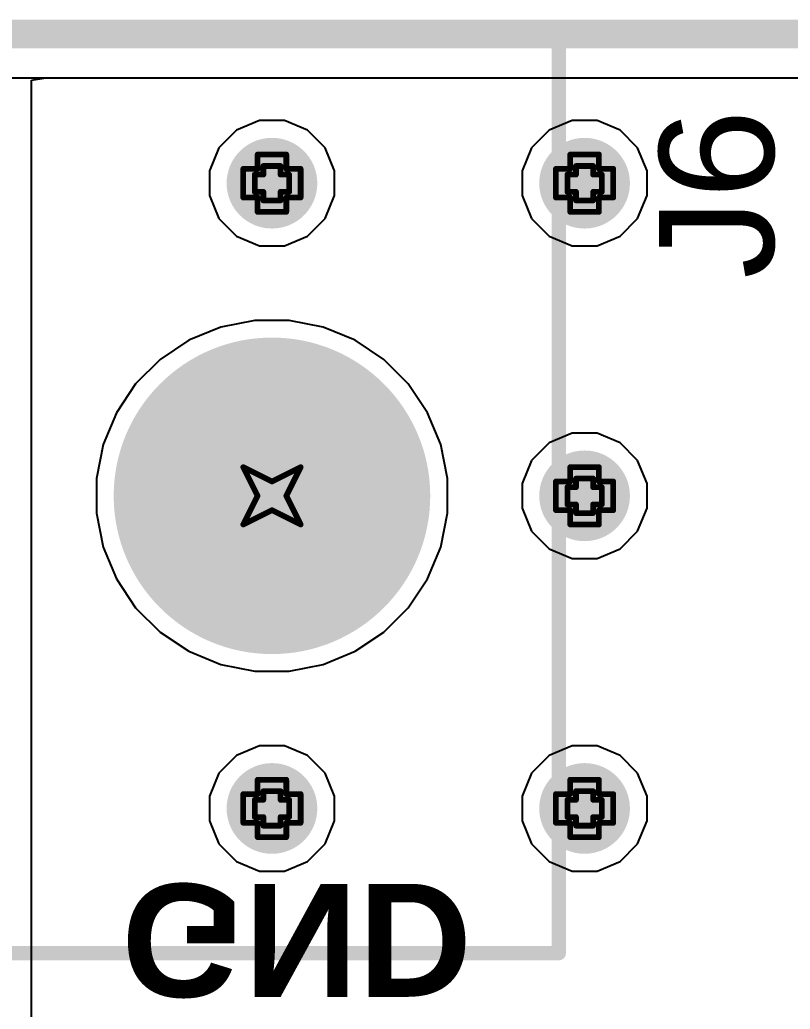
# Model space of a CAD drawing. Header units: inches. Extents: x -7 to 5163, y -3 to 5149.
# Drawn here: x 10.97 to 17.8, y 182.02 to 190.78 of the extents above; entities that cross this region are included whole.
import ezdxf

# ---------------------------------------------------------------- set-up
doc = ezdxf.new("R2010")
doc.units = ezdxf.units.IN
for name, color, linetype in [('Board Outline', 216, 'Continuous'), ('Bottom Layer', 5, 'Continuous'), ('Bottom Overlay', 54, 'Continuous'), ('Bottom Solder', 6, 'Continuous'), ('Drill Drawing', 1, 'Continuous'), ('GND', 76, 'Continuous'), ('Multi-Layer', 9, 'Continuous'), ('Pad Holes', 156, 'Continuous'), ('PWR', 16, 'Continuous'), ('Top Layer', 1, 'Continuous'), ('Top Overlay', 2, 'Continuous'), ('Top Solder', 216, 'Continuous'), ('Via Holes', 16, 'Continuous')]:
    doc.layers.add(name, color=color, linetype=linetype)
doc.styles.add('Arial', font='', dxfattribs={"height": 0.2})
doc.styles.add('Arial_Bold', font='', dxfattribs={"height": 0.2})
doc.styles.get('Arial').set_extended_font_data('Arial')
doc.styles.get('Arial_Bold').set_extended_font_data('Arial', bold=True)

# ---------------------------------------------------------------- blocks, each defined once
blk = doc.blocks.new('1729128_68')
at = {"layer": 'Bottom Layer'}
blk.add_hatch(color=5, dxfattribs=at).paths.add_polyline_path([(-3.84, 1.3), (-1.24, 1.3), (-1.24, -1.3), (-3.84, -1.3)])
h = blk.add_hatch(color=5, dxfattribs=at)
edge = h.paths.add_edge_path()
edge.add_arc((2.54, 0), 1.3, 0, 360)
at = {"layer": 'Bottom Solder'}
h = blk.add_hatch(color=6, dxfattribs=at)
edge = h.paths.add_edge_path()
edge.add_arc((2.54, 0), 1.4016, 0, 360)
blk.add_hatch(color=6, dxfattribs=at).paths.add_polyline_path([(-3.9416, 1.4016), (-1.1384, 1.4016), (-1.1384, -1.4016), (-3.9416, -1.4016)])
at = {"layer": 'GND'}
blk.add_hatch(color=76, dxfattribs=at).paths.add_polyline_path([(-3.84, 1.3), (-1.24, 1.3), (-1.24, -1.3), (-3.84, -1.3)])
h = blk.add_hatch(color=76, dxfattribs=at)
edge = h.paths.add_edge_path()
edge.add_arc((2.54, 0), 1.3, 0, 360)
at = {"layer": 'Multi-Layer'}
blk.add_hatch(color=9, dxfattribs=at).paths.add_polyline_path([(-3.84, 1.3), (-1.24, 1.3), (-1.24, -1.3), (-3.84, -1.3)])
h = blk.add_hatch(color=9, dxfattribs=at)
edge = h.paths.add_edge_path()
edge.add_arc((2.54, 0), 1.3, 0, 360)
at = {"layer": 'Pad Holes'}
h = blk.add_hatch(color=7, dxfattribs=at)
edge = h.paths.add_edge_path()
edge.add_arc((-2.54, 0), 0.66, 0, 360)
h = blk.add_hatch(color=7, dxfattribs=at)
edge = h.paths.add_edge_path()
edge.add_arc((2.54, 0), 0.65, 0, 360)
at = {"layer": 'PWR'}
blk.add_hatch(color=16, dxfattribs=at).paths.add_polyline_path([(-3.84, 1.3), (-1.24, 1.3), (-1.24, -1.3), (-3.84, -1.3)])
h = blk.add_hatch(color=16, dxfattribs=at)
edge = h.paths.add_edge_path()
edge.add_arc((2.54, 0), 1.3, 0, 360)
at = {"layer": 'Top Layer'}
blk.add_hatch(color=1, dxfattribs=at).paths.add_polyline_path([(-3.84, 1.3), (-1.24, 1.3), (-1.24, -1.3), (-3.84, -1.3)])
h = blk.add_hatch(color=1, dxfattribs=at)
edge = h.paths.add_edge_path()
edge.add_arc((2.54, 0), 1.3, 0, 360)
at = {"layer": 'Top Solder'}
h = blk.add_hatch(color=216, dxfattribs=at)
edge = h.paths.add_edge_path()
edge.add_arc((2.54, 0), 1.4016, 0, 360)
blk.add_hatch(color=216, dxfattribs=at).paths.add_polyline_path([(-3.9416, 1.4016), (-1.1384, 1.4016), (-1.1384, -1.4016), (-3.9416, -1.4016)])
at = {"layer": 'Top Overlay'}
for points in [[(-5.08, -4.05, 0.127, 0.127, 0), (-5.08, 4.1, 0.127, 0.127, 0)], [(-5.08, 4.1, 0.127, 0.127, 0), (5.08, 4.1, 0.127, 0.127, 0)], [(5.08, -4.05, 0.127, 0.127, 0), (5.08, 4.1, 0.127, 0.127, 0)], [(-5.08, -4.05, 0.127, 0.127, 0), (5.08, -4.05, 0.127, 0.127, 0)]]:
    blk.add_lwpolyline(points, format="xyseb", dxfattribs=at)
for points in [[(-5.1117, 4.1, 0.0635, 0.0635, 1), (-5.0483, 4.1, 0.0635, 0.0635, 1)], [(-5.1117, 4.1, 0.0635, 0.0635, 1), (-5.0483, 4.1, 0.0635, 0.0635, 1)], [(5.0483, 4.1, 0.0635, 0.0635, 1), (5.1117, 4.1, 0.0635, 0.0635, 1)], [(5.0483, 4.1, 0.0635, 0.0635, 1), (5.1117, 4.1, 0.0635, 0.0635, 1)], [(-5.1117, -4.05, 0.0635, 0.0635, 1), (-5.0483, -4.05, 0.0635, 0.0635, 1)], [(-5.1117, -4.05, 0.0635, 0.0635, 1), (-5.0483, -4.05, 0.0635, 0.0635, 1)], [(5.0483, -4.05, 0.0635, 0.0635, 1), (5.1117, -4.05, 0.0635, 0.0635, 1)], [(5.0483, -4.05, 0.0635, 0.0635, 1), (5.1117, -4.05, 0.0635, 0.0635, 1)]]:
    blk.add_lwpolyline(points, format="xyseb", close=True, dxfattribs=at)

msp = doc.modelspace()

# ---------------------------------------------------------------- hatches: boundary and pattern name
at = {"layer": 'Bottom Layer'}
h = msp.add_hatch(color=5, dxfattribs=at)
edge = h.paths.add_edge_path()
edge.add_arc((13.208, 189.3316), 0.3, 0, 360)
h = msp.add_hatch(color=5, dxfattribs=at)
edge = h.paths.add_edge_path()
edge.add_arc((15.9766, 189.3316), 0.3, 0, 360)
h = msp.add_hatch(color=5, dxfattribs=at)
edge = h.paths.add_edge_path()
edge.add_arc((15.9766, 186.563), 0.3, 0, 360)
h = msp.add_hatch(color=5, dxfattribs=at)
edge = h.paths.add_edge_path()
edge.add_arc((13.208, 183.7944), 0.3, 0, 360)
h = msp.add_hatch(color=5, dxfattribs=at)
edge = h.paths.add_edge_path()
edge.add_arc((15.9766, 183.7944), 0.3, 0, 360)
at = {"layer": 'Bottom Solder'}
h = msp.add_hatch(color=6, dxfattribs=at)
edge = h.paths.add_edge_path()
edge.add_arc((13.208, 189.3316), 0.4016, 0, 360)
h = msp.add_hatch(color=6, dxfattribs=at)
edge = h.paths.add_edge_path()
edge.add_arc((15.9766, 189.3316), 0.4016, 0, 360)
h = msp.add_hatch(color=6, dxfattribs=at)
edge = h.paths.add_edge_path()
edge.add_arc((15.9766, 186.563), 0.4016, 0, 360)
h = msp.add_hatch(color=6, dxfattribs=at)
edge = h.paths.add_edge_path()
edge.add_arc((13.208, 183.7944), 0.4016, 0, 360)
h = msp.add_hatch(color=6, dxfattribs=at)
edge = h.paths.add_edge_path()
edge.add_arc((15.9766, 183.7944), 0.4016, 0, 360)
at = {"layer": 'GND'}
h = msp.add_hatch(color=76, dxfattribs=at)
edge = h.paths.add_edge_path()
edge.add_arc((13.208, 189.3316), 0.3, 0, 360)
h = msp.add_hatch(color=76, dxfattribs=at)
edge = h.paths.add_edge_path()
edge.add_arc((15.9766, 189.3316), 0.3, 0, 360)
h = msp.add_hatch(color=76, dxfattribs=at)
edge = h.paths.add_edge_path()
edge.add_arc((15.9766, 186.563), 0.3, 0, 360)
h = msp.add_hatch(color=76, dxfattribs=at)
edge = h.paths.add_edge_path()
edge.add_arc((13.208, 183.7944), 0.3, 0, 360)
h = msp.add_hatch(color=76, dxfattribs=at)
edge = h.paths.add_edge_path()
edge.add_arc((15.9766, 183.7944), 0.3, 0, 360)
at = {"layer": 'PWR'}
h = msp.add_hatch(color=16, dxfattribs=at)
edge = h.paths.add_edge_path()
edge.add_arc((13.208, 189.3316), 0.3, 0, 360)
h = msp.add_hatch(color=16, dxfattribs=at)
edge = h.paths.add_edge_path()
edge.add_arc((15.9766, 189.3316), 0.3, 0, 360)
h = msp.add_hatch(color=16, dxfattribs=at)
edge = h.paths.add_edge_path()
edge.add_arc((15.9766, 186.563), 0.3, 0, 360)
h = msp.add_hatch(color=16, dxfattribs=at)
edge = h.paths.add_edge_path()
edge.add_arc((13.208, 183.7944), 0.3, 0, 360)
h = msp.add_hatch(color=16, dxfattribs=at)
edge = h.paths.add_edge_path()
edge.add_arc((15.9766, 183.7944), 0.3, 0, 360)
at = {"layer": 'Top Layer'}
h = msp.add_hatch(color=1, dxfattribs=at)
edge = h.paths.add_edge_path()
edge.add_arc((13.208, 189.3316), 0.3, 0, 360)
h = msp.add_hatch(color=1, dxfattribs=at)
edge = h.paths.add_edge_path()
edge.add_arc((15.9766, 189.3316), 0.3, 0, 360)
h = msp.add_hatch(color=1, dxfattribs=at)
edge = h.paths.add_edge_path()
edge.add_arc((15.9766, 186.563), 0.3, 0, 360)
h = msp.add_hatch(color=1, dxfattribs=at)
edge = h.paths.add_edge_path()
edge.add_arc((13.208, 183.7944), 0.3, 0, 360)
h = msp.add_hatch(color=1, dxfattribs=at)
edge = h.paths.add_edge_path()
edge.add_arc((15.9766, 183.7944), 0.3, 0, 360)
at = {"layer": 'Top Solder'}
h = msp.add_hatch(color=216, dxfattribs=at)
edge = h.paths.add_edge_path()
edge.add_arc((13.208, 189.3316), 0.4016, 0, 360)
h = msp.add_hatch(color=216, dxfattribs=at)
edge = h.paths.add_edge_path()
edge.add_arc((15.9766, 189.3316), 0.4016, 0, 360)
h = msp.add_hatch(color=216, dxfattribs=at)
edge = h.paths.add_edge_path()
edge.add_arc((15.9766, 186.563), 0.4016, 0, 360)
h = msp.add_hatch(color=216, dxfattribs=at)
edge = h.paths.add_edge_path()
edge.add_arc((13.208, 183.7944), 0.4016, 0, 360)
h = msp.add_hatch(color=216, dxfattribs=at)
edge = h.paths.add_edge_path()
edge.add_arc((15.9766, 183.7944), 0.4016, 0, 360)
at = {"layer": 'Via Holes'}
h = msp.add_hatch(color=7, dxfattribs=at)
edge = h.paths.add_edge_path()
edge.add_arc((13.208, 189.3316), 0.15, 0, 360)
h = msp.add_hatch(color=7, dxfattribs=at)
edge = h.paths.add_edge_path()
edge.add_arc((15.9766, 189.3316), 0.15, 0, 360)
h = msp.add_hatch(color=7, dxfattribs=at)
edge = h.paths.add_edge_path()
edge.add_arc((15.9766, 186.563), 0.15, 0, 360)
h = msp.add_hatch(color=7, dxfattribs=at)
edge = h.paths.add_edge_path()
edge.add_arc((13.208, 183.7944), 0.15, 0, 360)
h = msp.add_hatch(color=7, dxfattribs=at)
edge = h.paths.add_edge_path()
edge.add_arc((15.9766, 183.7944), 0.15, 0, 360)

# ---------------------------------------------------------------- linework, layer by layer
at = {"layer": 'Board Outline'}
msp.add_lwpolyline([(1.627, 190.6518, 0.254, 0.254, 0), (74.598, 190.6518, 0.254, 0.254, 0)], format="xyseb", dxfattribs=at)
at = {"layer": 'Bottom Layer'}
msp.add_line((1.6299, 190.2634), (21.9964, 190.2634), dxfattribs=at)
at = {"layer": 'Drill Drawing'}
for points in [[(13.081, 189.4586, 0.0508, 0.0508, 0), (13.081, 189.5856, 0.0508, 0.0508, 0)], [(13.081, 189.5856, 0.0508, 0.0508, 0), (13.335, 189.5856, 0.0508, 0.0508, 0)], [(13.335, 189.4586, 0.0508, 0.0508, 0), (13.335, 189.5856, 0.0508, 0.0508, 0)], [(15.8496, 189.4586, 0.0508, 0.0508, 0), (15.8496, 189.5856, 0.0508, 0.0508, 0)], [(15.8496, 189.5856, 0.0508, 0.0508, 0), (16.1036, 189.5856, 0.0508, 0.0508, 0)], [(16.1036, 189.4586, 0.0508, 0.0508, 0), (16.1036, 189.5856, 0.0508, 0.0508, 0)], [(12.954, 189.2046, 0.0508, 0.0508, 0), (12.954, 189.4586, 0.0508, 0.0508, 0)], [(12.954, 189.4586, 0.0508, 0.0508, 0), (13.081, 189.4586, 0.0508, 0.0508, 0)], [(13.1318, 189.4078, 0.0508, 0.0508, 0), (13.1318, 189.484, 0.0508, 0.0508, 0)], [(13.1318, 189.484, 0.0508, 0.0508, 0), (13.2842, 189.484, 0.0508, 0.0508, 0)], [(13.2842, 189.4078, 0.0508, 0.0508, 0), (13.2842, 189.484, 0.0508, 0.0508, 0)], [(13.335, 189.4586, 0.0508, 0.0508, 0), (13.462, 189.4586, 0.0508, 0.0508, 0)], [(13.462, 189.2046, 0.0508, 0.0508, 0), (13.462, 189.4586, 0.0508, 0.0508, 0)], [(15.7226, 189.2046, 0.0508, 0.0508, 0), (15.7226, 189.4586, 0.0508, 0.0508, 0)], [(15.7226, 189.4586, 0.0508, 0.0508, 0), (15.8496, 189.4586, 0.0508, 0.0508, 0)], [(15.9004, 189.4078, 0.0508, 0.0508, 0), (15.9004, 189.484, 0.0508, 0.0508, 0)], [(15.9004, 189.484, 0.0508, 0.0508, 0), (16.0528, 189.484, 0.0508, 0.0508, 0)], [(16.0528, 189.4078, 0.0508, 0.0508, 0), (16.0528, 189.484, 0.0508, 0.0508, 0)], [(16.1036, 189.4586, 0.0508, 0.0508, 0), (16.2306, 189.4586, 0.0508, 0.0508, 0)], [(16.2306, 189.2046, 0.0508, 0.0508, 0), (16.2306, 189.4586, 0.0508, 0.0508, 0)], [(13.0556, 189.2554, 0.0508, 0.0508, 0), (13.0556, 189.4078, 0.0508, 0.0508, 0)], [(13.0556, 189.4078, 0.0508, 0.0508, 0), (13.1318, 189.4078, 0.0508, 0.0508, 0)], [(13.2842, 189.4078, 0.0508, 0.0508, 0), (13.3604, 189.4078, 0.0508, 0.0508, 0)], [(13.3604, 189.2554, 0.0508, 0.0508, 0), (13.3604, 189.4078, 0.0508, 0.0508, 0)], [(15.8242, 189.2554, 0.0508, 0.0508, 0), (15.8242, 189.4078, 0.0508, 0.0508, 0)], [(15.8242, 189.4078, 0.0508, 0.0508, 0), (15.9004, 189.4078, 0.0508, 0.0508, 0)], [(16.0528, 189.4078, 0.0508, 0.0508, 0), (16.129, 189.4078, 0.0508, 0.0508, 0)], [(16.129, 189.2554, 0.0508, 0.0508, 0), (16.129, 189.4078, 0.0508, 0.0508, 0)], [(13.0556, 189.2554, 0.0508, 0.0508, 0), (13.1318, 189.2554, 0.0508, 0.0508, 0)], [(13.1318, 189.1792, 0.0508, 0.0508, 0), (13.1318, 189.2554, 0.0508, 0.0508, 0)], [(13.2842, 189.2554, 0.0508, 0.0508, 0), (13.3604, 189.2554, 0.0508, 0.0508, 0)], [(13.2842, 189.1792, 0.0508, 0.0508, 0), (13.2842, 189.2554, 0.0508, 0.0508, 0)], [(15.8242, 189.2554, 0.0508, 0.0508, 0), (15.9004, 189.2554, 0.0508, 0.0508, 0)], [(15.9004, 189.1792, 0.0508, 0.0508, 0), (15.9004, 189.2554, 0.0508, 0.0508, 0)], [(16.0528, 189.2554, 0.0508, 0.0508, 0), (16.129, 189.2554, 0.0508, 0.0508, 0)], [(16.0528, 189.1792, 0.0508, 0.0508, 0), (16.0528, 189.2554, 0.0508, 0.0508, 0)], [(12.954, 189.2046, 0.0508, 0.0508, 0), (13.081, 189.2046, 0.0508, 0.0508, 0)], [(13.081, 189.0776, 0.0508, 0.0508, 0), (13.081, 189.2046, 0.0508, 0.0508, 0)], [(13.1318, 189.1792, 0.0508, 0.0508, 0), (13.2842, 189.1792, 0.0508, 0.0508, 0)], [(13.335, 189.2046, 0.0508, 0.0508, 0), (13.462, 189.2046, 0.0508, 0.0508, 0)], [(13.335, 189.0776, 0.0508, 0.0508, 0), (13.335, 189.2046, 0.0508, 0.0508, 0)], [(15.7226, 189.2046, 0.0508, 0.0508, 0), (15.8496, 189.2046, 0.0508, 0.0508, 0)], [(15.8496, 189.0776, 0.0508, 0.0508, 0), (15.8496, 189.2046, 0.0508, 0.0508, 0)], [(15.9004, 189.1792, 0.0508, 0.0508, 0), (16.0528, 189.1792, 0.0508, 0.0508, 0)], [(16.1036, 189.2046, 0.0508, 0.0508, 0), (16.2306, 189.2046, 0.0508, 0.0508, 0)], [(16.1036, 189.0776, 0.0508, 0.0508, 0), (16.1036, 189.2046, 0.0508, 0.0508, 0)], [(13.081, 189.0776, 0.0508, 0.0508, 0), (13.335, 189.0776, 0.0508, 0.0508, 0)], [(15.8496, 189.0776, 0.0508, 0.0508, 0), (16.1036, 189.0776, 0.0508, 0.0508, 0)], [(12.954, 186.817, 0.0508, 0.0508, 0), (13.208, 186.69, 0.0508, 0.0508, 0)], [(12.954, 186.817, 0.0508, 0.0508, 0), (13.081, 186.563, 0.0508, 0.0508, 0)], [(13.208, 186.69, 0.0508, 0.0508, 0), (13.462, 186.817, 0.0508, 0.0508, 0)], [(13.335, 186.563, 0.0508, 0.0508, 0), (13.462, 186.817, 0.0508, 0.0508, 0)], [(15.8496, 186.69, 0.0508, 0.0508, 0), (15.8496, 186.817, 0.0508, 0.0508, 0)], [(15.8496, 186.817, 0.0508, 0.0508, 0), (16.1036, 186.817, 0.0508, 0.0508, 0)], [(16.1036, 186.69, 0.0508, 0.0508, 0), (16.1036, 186.817, 0.0508, 0.0508, 0)], [(15.9004, 186.6392, 0.0508, 0.0508, 0), (15.9004, 186.7154, 0.0508, 0.0508, 0)], [(15.9004, 186.7154, 0.0508, 0.0508, 0), (16.0528, 186.7154, 0.0508, 0.0508, 0)], [(16.0528, 186.6392, 0.0508, 0.0508, 0), (16.0528, 186.7154, 0.0508, 0.0508, 0)], [(15.7226, 186.436, 0.0508, 0.0508, 0), (15.7226, 186.69, 0.0508, 0.0508, 0)], [(15.7226, 186.69, 0.0508, 0.0508, 0), (15.8496, 186.69, 0.0508, 0.0508, 0)], [(15.8242, 186.4868, 0.0508, 0.0508, 0), (15.8242, 186.6392, 0.0508, 0.0508, 0)], [(15.8242, 186.6392, 0.0508, 0.0508, 0), (15.9004, 186.6392, 0.0508, 0.0508, 0)], [(16.0528, 186.6392, 0.0508, 0.0508, 0), (16.129, 186.6392, 0.0508, 0.0508, 0)], [(16.1036, 186.69, 0.0508, 0.0508, 0), (16.2306, 186.69, 0.0508, 0.0508, 0)], [(16.129, 186.4868, 0.0508, 0.0508, 0), (16.129, 186.6392, 0.0508, 0.0508, 0)], [(16.2306, 186.436, 0.0508, 0.0508, 0), (16.2306, 186.69, 0.0508, 0.0508, 0)], [(12.954, 186.309, 0.0508, 0.0508, 0), (13.081, 186.563, 0.0508, 0.0508, 0)], [(13.335, 186.563, 0.0508, 0.0508, 0), (13.462, 186.309, 0.0508, 0.0508, 0)], [(15.8242, 186.4868, 0.0508, 0.0508, 0), (15.9004, 186.4868, 0.0508, 0.0508, 0)], [(15.9004, 186.4106, 0.0508, 0.0508, 0), (15.9004, 186.4868, 0.0508, 0.0508, 0)], [(16.0528, 186.4868, 0.0508, 0.0508, 0), (16.129, 186.4868, 0.0508, 0.0508, 0)], [(16.0528, 186.4106, 0.0508, 0.0508, 0), (16.0528, 186.4868, 0.0508, 0.0508, 0)], [(12.954, 186.309, 0.0508, 0.0508, 0), (13.208, 186.436, 0.0508, 0.0508, 0)], [(13.208, 186.436, 0.0508, 0.0508, 0), (13.462, 186.309, 0.0508, 0.0508, 0)], [(15.7226, 186.436, 0.0508, 0.0508, 0), (15.8496, 186.436, 0.0508, 0.0508, 0)], [(15.8496, 186.309, 0.0508, 0.0508, 0), (15.8496, 186.436, 0.0508, 0.0508, 0)], [(15.9004, 186.4106, 0.0508, 0.0508, 0), (16.0528, 186.4106, 0.0508, 0.0508, 0)], [(16.1036, 186.436, 0.0508, 0.0508, 0), (16.2306, 186.436, 0.0508, 0.0508, 0)], [(16.1036, 186.309, 0.0508, 0.0508, 0), (16.1036, 186.436, 0.0508, 0.0508, 0)], [(15.8496, 186.309, 0.0508, 0.0508, 0), (16.1036, 186.309, 0.0508, 0.0508, 0)], [(13.081, 183.9214, 0.0508, 0.0508, 0), (13.081, 184.0484, 0.0508, 0.0508, 0)], [(13.081, 184.0484, 0.0508, 0.0508, 0), (13.335, 184.0484, 0.0508, 0.0508, 0)], [(13.335, 183.9214, 0.0508, 0.0508, 0), (13.335, 184.0484, 0.0508, 0.0508, 0)], [(15.8496, 183.9214, 0.0508, 0.0508, 0), (15.8496, 184.0484, 0.0508, 0.0508, 0)], [(15.8496, 184.0484, 0.0508, 0.0508, 0), (16.1036, 184.0484, 0.0508, 0.0508, 0)], [(16.1036, 183.9214, 0.0508, 0.0508, 0), (16.1036, 184.0484, 0.0508, 0.0508, 0)], [(12.954, 183.6674, 0.0508, 0.0508, 0), (12.954, 183.9214, 0.0508, 0.0508, 0)], [(12.954, 183.9214, 0.0508, 0.0508, 0), (13.081, 183.9214, 0.0508, 0.0508, 0)], [(13.1318, 183.8706, 0.0508, 0.0508, 0), (13.1318, 183.9468, 0.0508, 0.0508, 0)], [(13.1318, 183.9468, 0.0508, 0.0508, 0), (13.2842, 183.9468, 0.0508, 0.0508, 0)], [(13.2842, 183.8706, 0.0508, 0.0508, 0), (13.2842, 183.9468, 0.0508, 0.0508, 0)], [(13.335, 183.9214, 0.0508, 0.0508, 0), (13.462, 183.9214, 0.0508, 0.0508, 0)], [(13.462, 183.6674, 0.0508, 0.0508, 0), (13.462, 183.9214, 0.0508, 0.0508, 0)], [(15.7226, 183.6674, 0.0508, 0.0508, 0), (15.7226, 183.9214, 0.0508, 0.0508, 0)], [(15.7226, 183.9214, 0.0508, 0.0508, 0), (15.8496, 183.9214, 0.0508, 0.0508, 0)], [(15.9004, 183.8706, 0.0508, 0.0508, 0), (15.9004, 183.9468, 0.0508, 0.0508, 0)], [(15.9004, 183.9468, 0.0508, 0.0508, 0), (16.0528, 183.9468, 0.0508, 0.0508, 0)], [(16.0528, 183.8706, 0.0508, 0.0508, 0), (16.0528, 183.9468, 0.0508, 0.0508, 0)], [(16.1036, 183.9214, 0.0508, 0.0508, 0), (16.2306, 183.9214, 0.0508, 0.0508, 0)], [(16.2306, 183.6674, 0.0508, 0.0508, 0), (16.2306, 183.9214, 0.0508, 0.0508, 0)], [(13.0556, 183.7182, 0.0508, 0.0508, 0), (13.0556, 183.8706, 0.0508, 0.0508, 0)], [(13.0556, 183.8706, 0.0508, 0.0508, 0), (13.1318, 183.8706, 0.0508, 0.0508, 0)], [(13.2842, 183.8706, 0.0508, 0.0508, 0), (13.3604, 183.8706, 0.0508, 0.0508, 0)], [(13.3604, 183.7182, 0.0508, 0.0508, 0), (13.3604, 183.8706, 0.0508, 0.0508, 0)], [(15.8242, 183.7182, 0.0508, 0.0508, 0), (15.8242, 183.8706, 0.0508, 0.0508, 0)], [(15.8242, 183.8706, 0.0508, 0.0508, 0), (15.9004, 183.8706, 0.0508, 0.0508, 0)], [(16.0528, 183.8706, 0.0508, 0.0508, 0), (16.129, 183.8706, 0.0508, 0.0508, 0)], [(16.129, 183.7182, 0.0508, 0.0508, 0), (16.129, 183.8706, 0.0508, 0.0508, 0)], [(12.954, 183.6674, 0.0508, 0.0508, 0), (13.081, 183.6674, 0.0508, 0.0508, 0)], [(13.0556, 183.7182, 0.0508, 0.0508, 0), (13.1318, 183.7182, 0.0508, 0.0508, 0)], [(13.081, 183.5404, 0.0508, 0.0508, 0), (13.081, 183.6674, 0.0508, 0.0508, 0)], [(13.1318, 183.642, 0.0508, 0.0508, 0), (13.1318, 183.7182, 0.0508, 0.0508, 0)], [(13.1318, 183.642, 0.0508, 0.0508, 0), (13.2842, 183.642, 0.0508, 0.0508, 0)], [(13.2842, 183.7182, 0.0508, 0.0508, 0), (13.3604, 183.7182, 0.0508, 0.0508, 0)], [(13.2842, 183.642, 0.0508, 0.0508, 0), (13.2842, 183.7182, 0.0508, 0.0508, 0)], [(13.335, 183.6674, 0.0508, 0.0508, 0), (13.462, 183.6674, 0.0508, 0.0508, 0)], [(13.335, 183.5404, 0.0508, 0.0508, 0), (13.335, 183.6674, 0.0508, 0.0508, 0)], [(15.7226, 183.6674, 0.0508, 0.0508, 0), (15.8496, 183.6674, 0.0508, 0.0508, 0)], [(15.8242, 183.7182, 0.0508, 0.0508, 0), (15.9004, 183.7182, 0.0508, 0.0508, 0)], [(15.8496, 183.5404, 0.0508, 0.0508, 0), (15.8496, 183.6674, 0.0508, 0.0508, 0)], [(15.9004, 183.642, 0.0508, 0.0508, 0), (15.9004, 183.7182, 0.0508, 0.0508, 0)], [(15.9004, 183.642, 0.0508, 0.0508, 0), (16.0528, 183.642, 0.0508, 0.0508, 0)], [(16.0528, 183.7182, 0.0508, 0.0508, 0), (16.129, 183.7182, 0.0508, 0.0508, 0)], [(16.0528, 183.642, 0.0508, 0.0508, 0), (16.0528, 183.7182, 0.0508, 0.0508, 0)], [(16.1036, 183.6674, 0.0508, 0.0508, 0), (16.2306, 183.6674, 0.0508, 0.0508, 0)], [(16.1036, 183.5404, 0.0508, 0.0508, 0), (16.1036, 183.6674, 0.0508, 0.0508, 0)], [(13.081, 183.5404, 0.0508, 0.0508, 0), (13.335, 183.5404, 0.0508, 0.0508, 0)], [(15.8496, 183.5404, 0.0508, 0.0508, 0), (16.1036, 183.5404, 0.0508, 0.0508, 0)]]:
    msp.add_lwpolyline(points, format="xyseb", dxfattribs=at)
for points in [[(13.0683, 189.5856, 0.0254, 0.0254, 1), (13.0937, 189.5856, 0.0254, 0.0254, 1)], [(13.0683, 189.5856, 0.0254, 0.0254, 1), (13.0937, 189.5856, 0.0254, 0.0254, 1)], [(13.3223, 189.5856, 0.0254, 0.0254, 1), (13.3477, 189.5856, 0.0254, 0.0254, 1)], [(13.3223, 189.5856, 0.0254, 0.0254, 1), (13.3477, 189.5856, 0.0254, 0.0254, 1)], [(15.8369, 189.5856, 0.0254, 0.0254, 1), (15.8623, 189.5856, 0.0254, 0.0254, 1)], [(15.8369, 189.5856, 0.0254, 0.0254, 1), (15.8623, 189.5856, 0.0254, 0.0254, 1)], [(16.0909, 189.5856, 0.0254, 0.0254, 1), (16.1163, 189.5856, 0.0254, 0.0254, 1)], [(16.0909, 189.5856, 0.0254, 0.0254, 1), (16.1163, 189.5856, 0.0254, 0.0254, 1)], [(12.9413, 189.4586, 0.0254, 0.0254, 1), (12.9667, 189.4586, 0.0254, 0.0254, 1)], [(12.9413, 189.4586, 0.0254, 0.0254, 1), (12.9667, 189.4586, 0.0254, 0.0254, 1)], [(13.0683, 189.4586, 0.0254, 0.0254, 1), (13.0937, 189.4586, 0.0254, 0.0254, 1)], [(13.0683, 189.4586, 0.0254, 0.0254, 1), (13.0937, 189.4586, 0.0254, 0.0254, 1)], [(13.1191, 189.484, 0.0254, 0.0254, 1), (13.1445, 189.484, 0.0254, 0.0254, 1)], [(13.1191, 189.484, 0.0254, 0.0254, 1), (13.1445, 189.484, 0.0254, 0.0254, 1)], [(13.2715, 189.484, 0.0254, 0.0254, 1), (13.2969, 189.484, 0.0254, 0.0254, 1)], [(13.2715, 189.484, 0.0254, 0.0254, 1), (13.2969, 189.484, 0.0254, 0.0254, 1)], [(13.3223, 189.4586, 0.0254, 0.0254, 1), (13.3477, 189.4586, 0.0254, 0.0254, 1)], [(13.3223, 189.4586, 0.0254, 0.0254, 1), (13.3477, 189.4586, 0.0254, 0.0254, 1)], [(13.4493, 189.4586, 0.0254, 0.0254, 1), (13.4747, 189.4586, 0.0254, 0.0254, 1)], [(13.4493, 189.4586, 0.0254, 0.0254, 1), (13.4747, 189.4586, 0.0254, 0.0254, 1)], [(15.7099, 189.4586, 0.0254, 0.0254, 1), (15.7353, 189.4586, 0.0254, 0.0254, 1)], [(15.7099, 189.4586, 0.0254, 0.0254, 1), (15.7353, 189.4586, 0.0254, 0.0254, 1)], [(15.8369, 189.4586, 0.0254, 0.0254, 1), (15.8623, 189.4586, 0.0254, 0.0254, 1)], [(15.8369, 189.4586, 0.0254, 0.0254, 1), (15.8623, 189.4586, 0.0254, 0.0254, 1)], [(15.8877, 189.484, 0.0254, 0.0254, 1), (15.9131, 189.484, 0.0254, 0.0254, 1)], [(15.8877, 189.484, 0.0254, 0.0254, 1), (15.9131, 189.484, 0.0254, 0.0254, 1)], [(16.0401, 189.484, 0.0254, 0.0254, 1), (16.0655, 189.484, 0.0254, 0.0254, 1)], [(16.0401, 189.484, 0.0254, 0.0254, 1), (16.0655, 189.484, 0.0254, 0.0254, 1)], [(16.0909, 189.4586, 0.0254, 0.0254, 1), (16.1163, 189.4586, 0.0254, 0.0254, 1)], [(16.0909, 189.4586, 0.0254, 0.0254, 1), (16.1163, 189.4586, 0.0254, 0.0254, 1)], [(16.2179, 189.4586, 0.0254, 0.0254, 1), (16.2433, 189.4586, 0.0254, 0.0254, 1)], [(16.2179, 189.4586, 0.0254, 0.0254, 1), (16.2433, 189.4586, 0.0254, 0.0254, 1)], [(13.0429, 189.4078, 0.0254, 0.0254, 1), (13.0683, 189.4078, 0.0254, 0.0254, 1)], [(13.0429, 189.4078, 0.0254, 0.0254, 1), (13.0683, 189.4078, 0.0254, 0.0254, 1)], [(13.1191, 189.4078, 0.0254, 0.0254, 1), (13.1445, 189.4078, 0.0254, 0.0254, 1)], [(13.1191, 189.4078, 0.0254, 0.0254, 1), (13.1445, 189.4078, 0.0254, 0.0254, 1)], [(13.2715, 189.4078, 0.0254, 0.0254, 1), (13.2969, 189.4078, 0.0254, 0.0254, 1)], [(13.2715, 189.4078, 0.0254, 0.0254, 1), (13.2969, 189.4078, 0.0254, 0.0254, 1)], [(13.3477, 189.4078, 0.0254, 0.0254, 1), (13.3731, 189.4078, 0.0254, 0.0254, 1)], [(13.3477, 189.4078, 0.0254, 0.0254, 1), (13.3731, 189.4078, 0.0254, 0.0254, 1)], [(15.8115, 189.4078, 0.0254, 0.0254, 1), (15.8369, 189.4078, 0.0254, 0.0254, 1)], [(15.8115, 189.4078, 0.0254, 0.0254, 1), (15.8369, 189.4078, 0.0254, 0.0254, 1)], [(15.8877, 189.4078, 0.0254, 0.0254, 1), (15.9131, 189.4078, 0.0254, 0.0254, 1)], [(15.8877, 189.4078, 0.0254, 0.0254, 1), (15.9131, 189.4078, 0.0254, 0.0254, 1)], [(16.0401, 189.4078, 0.0254, 0.0254, 1), (16.0655, 189.4078, 0.0254, 0.0254, 1)], [(16.0401, 189.4078, 0.0254, 0.0254, 1), (16.0655, 189.4078, 0.0254, 0.0254, 1)], [(16.1163, 189.4078, 0.0254, 0.0254, 1), (16.1417, 189.4078, 0.0254, 0.0254, 1)], [(16.1163, 189.4078, 0.0254, 0.0254, 1), (16.1417, 189.4078, 0.0254, 0.0254, 1)], [(13.0429, 189.2554, 0.0254, 0.0254, 1), (13.0683, 189.2554, 0.0254, 0.0254, 1)], [(13.0429, 189.2554, 0.0254, 0.0254, 1), (13.0683, 189.2554, 0.0254, 0.0254, 1)], [(13.1191, 189.2554, 0.0254, 0.0254, 1), (13.1445, 189.2554, 0.0254, 0.0254, 1)], [(13.1191, 189.2554, 0.0254, 0.0254, 1), (13.1445, 189.2554, 0.0254, 0.0254, 1)], [(13.2715, 189.2554, 0.0254, 0.0254, 1), (13.2969, 189.2554, 0.0254, 0.0254, 1)], [(13.2715, 189.2554, 0.0254, 0.0254, 1), (13.2969, 189.2554, 0.0254, 0.0254, 1)], [(13.3477, 189.2554, 0.0254, 0.0254, 1), (13.3731, 189.2554, 0.0254, 0.0254, 1)], [(13.3477, 189.2554, 0.0254, 0.0254, 1), (13.3731, 189.2554, 0.0254, 0.0254, 1)], [(15.8115, 189.2554, 0.0254, 0.0254, 1), (15.8369, 189.2554, 0.0254, 0.0254, 1)], [(15.8115, 189.2554, 0.0254, 0.0254, 1), (15.8369, 189.2554, 0.0254, 0.0254, 1)], [(15.8877, 189.2554, 0.0254, 0.0254, 1), (15.9131, 189.2554, 0.0254, 0.0254, 1)], [(15.8877, 189.2554, 0.0254, 0.0254, 1), (15.9131, 189.2554, 0.0254, 0.0254, 1)], [(16.0401, 189.2554, 0.0254, 0.0254, 1), (16.0655, 189.2554, 0.0254, 0.0254, 1)], [(16.0401, 189.2554, 0.0254, 0.0254, 1), (16.0655, 189.2554, 0.0254, 0.0254, 1)], [(16.1163, 189.2554, 0.0254, 0.0254, 1), (16.1417, 189.2554, 0.0254, 0.0254, 1)], [(16.1163, 189.2554, 0.0254, 0.0254, 1), (16.1417, 189.2554, 0.0254, 0.0254, 1)], [(12.9413, 189.2046, 0.0254, 0.0254, 1), (12.9667, 189.2046, 0.0254, 0.0254, 1)], [(12.9413, 189.2046, 0.0254, 0.0254, 1), (12.9667, 189.2046, 0.0254, 0.0254, 1)], [(13.0683, 189.2046, 0.0254, 0.0254, 1), (13.0937, 189.2046, 0.0254, 0.0254, 1)], [(13.0683, 189.2046, 0.0254, 0.0254, 1), (13.0937, 189.2046, 0.0254, 0.0254, 1)], [(13.1191, 189.1792, 0.0254, 0.0254, 1), (13.1445, 189.1792, 0.0254, 0.0254, 1)], [(13.1191, 189.1792, 0.0254, 0.0254, 1), (13.1445, 189.1792, 0.0254, 0.0254, 1)], [(13.2715, 189.1792, 0.0254, 0.0254, 1), (13.2969, 189.1792, 0.0254, 0.0254, 1)], [(13.2715, 189.1792, 0.0254, 0.0254, 1), (13.2969, 189.1792, 0.0254, 0.0254, 1)], [(13.3223, 189.2046, 0.0254, 0.0254, 1), (13.3477, 189.2046, 0.0254, 0.0254, 1)], [(13.3223, 189.2046, 0.0254, 0.0254, 1), (13.3477, 189.2046, 0.0254, 0.0254, 1)], [(13.4493, 189.2046, 0.0254, 0.0254, 1), (13.4747, 189.2046, 0.0254, 0.0254, 1)], [(13.4493, 189.2046, 0.0254, 0.0254, 1), (13.4747, 189.2046, 0.0254, 0.0254, 1)], [(15.7099, 189.2046, 0.0254, 0.0254, 1), (15.7353, 189.2046, 0.0254, 0.0254, 1)], [(15.7099, 189.2046, 0.0254, 0.0254, 1), (15.7353, 189.2046, 0.0254, 0.0254, 1)], [(15.8369, 189.2046, 0.0254, 0.0254, 1), (15.8623, 189.2046, 0.0254, 0.0254, 1)], [(15.8369, 189.2046, 0.0254, 0.0254, 1), (15.8623, 189.2046, 0.0254, 0.0254, 1)], [(15.8877, 189.1792, 0.0254, 0.0254, 1), (15.9131, 189.1792, 0.0254, 0.0254, 1)], [(15.8877, 189.1792, 0.0254, 0.0254, 1), (15.9131, 189.1792, 0.0254, 0.0254, 1)], [(16.0401, 189.1792, 0.0254, 0.0254, 1), (16.0655, 189.1792, 0.0254, 0.0254, 1)], [(16.0401, 189.1792, 0.0254, 0.0254, 1), (16.0655, 189.1792, 0.0254, 0.0254, 1)], [(16.0909, 189.2046, 0.0254, 0.0254, 1), (16.1163, 189.2046, 0.0254, 0.0254, 1)], [(16.0909, 189.2046, 0.0254, 0.0254, 1), (16.1163, 189.2046, 0.0254, 0.0254, 1)], [(16.2179, 189.2046, 0.0254, 0.0254, 1), (16.2433, 189.2046, 0.0254, 0.0254, 1)], [(16.2179, 189.2046, 0.0254, 0.0254, 1), (16.2433, 189.2046, 0.0254, 0.0254, 1)], [(13.0683, 189.0776, 0.0254, 0.0254, 1), (13.0937, 189.0776, 0.0254, 0.0254, 1)], [(13.0683, 189.0776, 0.0254, 0.0254, 1), (13.0937, 189.0776, 0.0254, 0.0254, 1)], [(13.3223, 189.0776, 0.0254, 0.0254, 1), (13.3477, 189.0776, 0.0254, 0.0254, 1)], [(13.3223, 189.0776, 0.0254, 0.0254, 1), (13.3477, 189.0776, 0.0254, 0.0254, 1)], [(15.8369, 189.0776, 0.0254, 0.0254, 1), (15.8623, 189.0776, 0.0254, 0.0254, 1)], [(15.8369, 189.0776, 0.0254, 0.0254, 1), (15.8623, 189.0776, 0.0254, 0.0254, 1)], [(16.0909, 189.0776, 0.0254, 0.0254, 1), (16.1163, 189.0776, 0.0254, 0.0254, 1)], [(16.0909, 189.0776, 0.0254, 0.0254, 1), (16.1163, 189.0776, 0.0254, 0.0254, 1)], [(12.9413, 186.817, 0.0254, 0.0254, 1), (12.9667, 186.817, 0.0254, 0.0254, 1)], [(12.9413, 186.817, 0.0254, 0.0254, 1), (12.9667, 186.817, 0.0254, 0.0254, 1)], [(13.4493, 186.817, 0.0254, 0.0254, 1), (13.4747, 186.817, 0.0254, 0.0254, 1)], [(13.4493, 186.817, 0.0254, 0.0254, 1), (13.4747, 186.817, 0.0254, 0.0254, 1)], [(15.8369, 186.817, 0.0254, 0.0254, 1), (15.8623, 186.817, 0.0254, 0.0254, 1)], [(15.8369, 186.817, 0.0254, 0.0254, 1), (15.8623, 186.817, 0.0254, 0.0254, 1)], [(16.0909, 186.817, 0.0254, 0.0254, 1), (16.1163, 186.817, 0.0254, 0.0254, 1)], [(16.0909, 186.817, 0.0254, 0.0254, 1), (16.1163, 186.817, 0.0254, 0.0254, 1)], [(15.8877, 186.7154, 0.0254, 0.0254, 1), (15.9131, 186.7154, 0.0254, 0.0254, 1)], [(15.8877, 186.7154, 0.0254, 0.0254, 1), (15.9131, 186.7154, 0.0254, 0.0254, 1)], [(16.0401, 186.7154, 0.0254, 0.0254, 1), (16.0655, 186.7154, 0.0254, 0.0254, 1)], [(16.0401, 186.7154, 0.0254, 0.0254, 1), (16.0655, 186.7154, 0.0254, 0.0254, 1)], [(13.1953, 186.69, 0.0254, 0.0254, 1), (13.2207, 186.69, 0.0254, 0.0254, 1)], [(13.1953, 186.69, 0.0254, 0.0254, 1), (13.2207, 186.69, 0.0254, 0.0254, 1)], [(15.7099, 186.69, 0.0254, 0.0254, 1), (15.7353, 186.69, 0.0254, 0.0254, 1)], [(15.7099, 186.69, 0.0254, 0.0254, 1), (15.7353, 186.69, 0.0254, 0.0254, 1)], [(15.8115, 186.6392, 0.0254, 0.0254, 1), (15.8369, 186.6392, 0.0254, 0.0254, 1)], [(15.8115, 186.6392, 0.0254, 0.0254, 1), (15.8369, 186.6392, 0.0254, 0.0254, 1)], [(15.8369, 186.69, 0.0254, 0.0254, 1), (15.8623, 186.69, 0.0254, 0.0254, 1)], [(15.8369, 186.69, 0.0254, 0.0254, 1), (15.8623, 186.69, 0.0254, 0.0254, 1)], [(15.8877, 186.6392, 0.0254, 0.0254, 1), (15.9131, 186.6392, 0.0254, 0.0254, 1)], [(15.8877, 186.6392, 0.0254, 0.0254, 1), (15.9131, 186.6392, 0.0254, 0.0254, 1)], [(16.0401, 186.6392, 0.0254, 0.0254, 1), (16.0655, 186.6392, 0.0254, 0.0254, 1)], [(16.0401, 186.6392, 0.0254, 0.0254, 1), (16.0655, 186.6392, 0.0254, 0.0254, 1)], [(16.0909, 186.69, 0.0254, 0.0254, 1), (16.1163, 186.69, 0.0254, 0.0254, 1)], [(16.0909, 186.69, 0.0254, 0.0254, 1), (16.1163, 186.69, 0.0254, 0.0254, 1)], [(16.1163, 186.6392, 0.0254, 0.0254, 1), (16.1417, 186.6392, 0.0254, 0.0254, 1)], [(16.1163, 186.6392, 0.0254, 0.0254, 1), (16.1417, 186.6392, 0.0254, 0.0254, 1)], [(16.2179, 186.69, 0.0254, 0.0254, 1), (16.2433, 186.69, 0.0254, 0.0254, 1)], [(16.2179, 186.69, 0.0254, 0.0254, 1), (16.2433, 186.69, 0.0254, 0.0254, 1)], [(13.0683, 186.563, 0.0254, 0.0254, 1), (13.0937, 186.563, 0.0254, 0.0254, 1)], [(13.0683, 186.563, 0.0254, 0.0254, 1), (13.0937, 186.563, 0.0254, 0.0254, 1)], [(13.3223, 186.563, 0.0254, 0.0254, 1), (13.3477, 186.563, 0.0254, 0.0254, 1)], [(13.3223, 186.563, 0.0254, 0.0254, 1), (13.3477, 186.563, 0.0254, 0.0254, 1)], [(15.8115, 186.4868, 0.0254, 0.0254, 1), (15.8369, 186.4868, 0.0254, 0.0254, 1)], [(15.8115, 186.4868, 0.0254, 0.0254, 1), (15.8369, 186.4868, 0.0254, 0.0254, 1)], [(15.8877, 186.4868, 0.0254, 0.0254, 1), (15.9131, 186.4868, 0.0254, 0.0254, 1)], [(15.8877, 186.4868, 0.0254, 0.0254, 1), (15.9131, 186.4868, 0.0254, 0.0254, 1)], [(16.0401, 186.4868, 0.0254, 0.0254, 1), (16.0655, 186.4868, 0.0254, 0.0254, 1)], [(16.0401, 186.4868, 0.0254, 0.0254, 1), (16.0655, 186.4868, 0.0254, 0.0254, 1)], [(16.1163, 186.4868, 0.0254, 0.0254, 1), (16.1417, 186.4868, 0.0254, 0.0254, 1)], [(16.1163, 186.4868, 0.0254, 0.0254, 1), (16.1417, 186.4868, 0.0254, 0.0254, 1)], [(13.1953, 186.436, 0.0254, 0.0254, 1), (13.2207, 186.436, 0.0254, 0.0254, 1)], [(13.1953, 186.436, 0.0254, 0.0254, 1), (13.2207, 186.436, 0.0254, 0.0254, 1)], [(15.7099, 186.436, 0.0254, 0.0254, 1), (15.7353, 186.436, 0.0254, 0.0254, 1)], [(15.7099, 186.436, 0.0254, 0.0254, 1), (15.7353, 186.436, 0.0254, 0.0254, 1)], [(15.8369, 186.436, 0.0254, 0.0254, 1), (15.8623, 186.436, 0.0254, 0.0254, 1)], [(15.8369, 186.436, 0.0254, 0.0254, 1), (15.8623, 186.436, 0.0254, 0.0254, 1)], [(15.8877, 186.4106, 0.0254, 0.0254, 1), (15.9131, 186.4106, 0.0254, 0.0254, 1)], [(15.8877, 186.4106, 0.0254, 0.0254, 1), (15.9131, 186.4106, 0.0254, 0.0254, 1)], [(16.0401, 186.4106, 0.0254, 0.0254, 1), (16.0655, 186.4106, 0.0254, 0.0254, 1)], [(16.0401, 186.4106, 0.0254, 0.0254, 1), (16.0655, 186.4106, 0.0254, 0.0254, 1)], [(16.0909, 186.436, 0.0254, 0.0254, 1), (16.1163, 186.436, 0.0254, 0.0254, 1)], [(16.0909, 186.436, 0.0254, 0.0254, 1), (16.1163, 186.436, 0.0254, 0.0254, 1)], [(16.2179, 186.436, 0.0254, 0.0254, 1), (16.2433, 186.436, 0.0254, 0.0254, 1)], [(16.2179, 186.436, 0.0254, 0.0254, 1), (16.2433, 186.436, 0.0254, 0.0254, 1)], [(12.9413, 186.309, 0.0254, 0.0254, 1), (12.9667, 186.309, 0.0254, 0.0254, 1)], [(12.9413, 186.309, 0.0254, 0.0254, 1), (12.9667, 186.309, 0.0254, 0.0254, 1)], [(13.4493, 186.309, 0.0254, 0.0254, 1), (13.4747, 186.309, 0.0254, 0.0254, 1)], [(13.4493, 186.309, 0.0254, 0.0254, 1), (13.4747, 186.309, 0.0254, 0.0254, 1)], [(15.8369, 186.309, 0.0254, 0.0254, 1), (15.8623, 186.309, 0.0254, 0.0254, 1)], [(15.8369, 186.309, 0.0254, 0.0254, 1), (15.8623, 186.309, 0.0254, 0.0254, 1)], [(16.0909, 186.309, 0.0254, 0.0254, 1), (16.1163, 186.309, 0.0254, 0.0254, 1)], [(16.0909, 186.309, 0.0254, 0.0254, 1), (16.1163, 186.309, 0.0254, 0.0254, 1)], [(13.0683, 184.0484, 0.0254, 0.0254, 1), (13.0937, 184.0484, 0.0254, 0.0254, 1)], [(13.0683, 184.0484, 0.0254, 0.0254, 1), (13.0937, 184.0484, 0.0254, 0.0254, 1)], [(13.3223, 184.0484, 0.0254, 0.0254, 1), (13.3477, 184.0484, 0.0254, 0.0254, 1)], [(13.3223, 184.0484, 0.0254, 0.0254, 1), (13.3477, 184.0484, 0.0254, 0.0254, 1)], [(15.8369, 184.0484, 0.0254, 0.0254, 1), (15.8623, 184.0484, 0.0254, 0.0254, 1)], [(15.8369, 184.0484, 0.0254, 0.0254, 1), (15.8623, 184.0484, 0.0254, 0.0254, 1)], [(16.0909, 184.0484, 0.0254, 0.0254, 1), (16.1163, 184.0484, 0.0254, 0.0254, 1)], [(16.0909, 184.0484, 0.0254, 0.0254, 1), (16.1163, 184.0484, 0.0254, 0.0254, 1)], [(12.9413, 183.9214, 0.0254, 0.0254, 1), (12.9667, 183.9214, 0.0254, 0.0254, 1)], [(12.9413, 183.9214, 0.0254, 0.0254, 1), (12.9667, 183.9214, 0.0254, 0.0254, 1)], [(13.0683, 183.9214, 0.0254, 0.0254, 1), (13.0937, 183.9214, 0.0254, 0.0254, 1)], [(13.0683, 183.9214, 0.0254, 0.0254, 1), (13.0937, 183.9214, 0.0254, 0.0254, 1)], [(13.1191, 183.9468, 0.0254, 0.0254, 1), (13.1445, 183.9468, 0.0254, 0.0254, 1)], [(13.1191, 183.9468, 0.0254, 0.0254, 1), (13.1445, 183.9468, 0.0254, 0.0254, 1)], [(13.2715, 183.9468, 0.0254, 0.0254, 1), (13.2969, 183.9468, 0.0254, 0.0254, 1)], [(13.2715, 183.9468, 0.0254, 0.0254, 1), (13.2969, 183.9468, 0.0254, 0.0254, 1)], [(13.3223, 183.9214, 0.0254, 0.0254, 1), (13.3477, 183.9214, 0.0254, 0.0254, 1)], [(13.3223, 183.9214, 0.0254, 0.0254, 1), (13.3477, 183.9214, 0.0254, 0.0254, 1)], [(13.4493, 183.9214, 0.0254, 0.0254, 1), (13.4747, 183.9214, 0.0254, 0.0254, 1)], [(13.4493, 183.9214, 0.0254, 0.0254, 1), (13.4747, 183.9214, 0.0254, 0.0254, 1)], [(15.7099, 183.9214, 0.0254, 0.0254, 1), (15.7353, 183.9214, 0.0254, 0.0254, 1)], [(15.7099, 183.9214, 0.0254, 0.0254, 1), (15.7353, 183.9214, 0.0254, 0.0254, 1)], [(15.8369, 183.9214, 0.0254, 0.0254, 1), (15.8623, 183.9214, 0.0254, 0.0254, 1)], [(15.8369, 183.9214, 0.0254, 0.0254, 1), (15.8623, 183.9214, 0.0254, 0.0254, 1)], [(15.8877, 183.9468, 0.0254, 0.0254, 1), (15.9131, 183.9468, 0.0254, 0.0254, 1)], [(15.8877, 183.9468, 0.0254, 0.0254, 1), (15.9131, 183.9468, 0.0254, 0.0254, 1)], [(16.0401, 183.9468, 0.0254, 0.0254, 1), (16.0655, 183.9468, 0.0254, 0.0254, 1)], [(16.0401, 183.9468, 0.0254, 0.0254, 1), (16.0655, 183.9468, 0.0254, 0.0254, 1)], [(16.0909, 183.9214, 0.0254, 0.0254, 1), (16.1163, 183.9214, 0.0254, 0.0254, 1)], [(16.0909, 183.9214, 0.0254, 0.0254, 1), (16.1163, 183.9214, 0.0254, 0.0254, 1)], [(16.2179, 183.9214, 0.0254, 0.0254, 1), (16.2433, 183.9214, 0.0254, 0.0254, 1)], [(16.2179, 183.9214, 0.0254, 0.0254, 1), (16.2433, 183.9214, 0.0254, 0.0254, 1)], [(13.0429, 183.8706, 0.0254, 0.0254, 1), (13.0683, 183.8706, 0.0254, 0.0254, 1)], [(13.0429, 183.8706, 0.0254, 0.0254, 1), (13.0683, 183.8706, 0.0254, 0.0254, 1)], [(13.1191, 183.8706, 0.0254, 0.0254, 1), (13.1445, 183.8706, 0.0254, 0.0254, 1)], [(13.1191, 183.8706, 0.0254, 0.0254, 1), (13.1445, 183.8706, 0.0254, 0.0254, 1)], [(13.2715, 183.8706, 0.0254, 0.0254, 1), (13.2969, 183.8706, 0.0254, 0.0254, 1)], [(13.2715, 183.8706, 0.0254, 0.0254, 1), (13.2969, 183.8706, 0.0254, 0.0254, 1)], [(13.3477, 183.8706, 0.0254, 0.0254, 1), (13.3731, 183.8706, 0.0254, 0.0254, 1)], [(13.3477, 183.8706, 0.0254, 0.0254, 1), (13.3731, 183.8706, 0.0254, 0.0254, 1)], [(15.8115, 183.8706, 0.0254, 0.0254, 1), (15.8369, 183.8706, 0.0254, 0.0254, 1)], [(15.8115, 183.8706, 0.0254, 0.0254, 1), (15.8369, 183.8706, 0.0254, 0.0254, 1)], [(15.8877, 183.8706, 0.0254, 0.0254, 1), (15.9131, 183.8706, 0.0254, 0.0254, 1)], [(15.8877, 183.8706, 0.0254, 0.0254, 1), (15.9131, 183.8706, 0.0254, 0.0254, 1)], [(16.0401, 183.8706, 0.0254, 0.0254, 1), (16.0655, 183.8706, 0.0254, 0.0254, 1)], [(16.0401, 183.8706, 0.0254, 0.0254, 1), (16.0655, 183.8706, 0.0254, 0.0254, 1)], [(16.1163, 183.8706, 0.0254, 0.0254, 1), (16.1417, 183.8706, 0.0254, 0.0254, 1)], [(16.1163, 183.8706, 0.0254, 0.0254, 1), (16.1417, 183.8706, 0.0254, 0.0254, 1)], [(12.9413, 183.6674, 0.0254, 0.0254, 1), (12.9667, 183.6674, 0.0254, 0.0254, 1)], [(12.9413, 183.6674, 0.0254, 0.0254, 1), (12.9667, 183.6674, 0.0254, 0.0254, 1)], [(13.0429, 183.7182, 0.0254, 0.0254, 1), (13.0683, 183.7182, 0.0254, 0.0254, 1)], [(13.0429, 183.7182, 0.0254, 0.0254, 1), (13.0683, 183.7182, 0.0254, 0.0254, 1)], [(13.0683, 183.6674, 0.0254, 0.0254, 1), (13.0937, 183.6674, 0.0254, 0.0254, 1)], [(13.0683, 183.6674, 0.0254, 0.0254, 1), (13.0937, 183.6674, 0.0254, 0.0254, 1)], [(13.1191, 183.7182, 0.0254, 0.0254, 1), (13.1445, 183.7182, 0.0254, 0.0254, 1)], [(13.1191, 183.7182, 0.0254, 0.0254, 1), (13.1445, 183.7182, 0.0254, 0.0254, 1)], [(13.1191, 183.642, 0.0254, 0.0254, 1), (13.1445, 183.642, 0.0254, 0.0254, 1)], [(13.1191, 183.642, 0.0254, 0.0254, 1), (13.1445, 183.642, 0.0254, 0.0254, 1)], [(13.2715, 183.7182, 0.0254, 0.0254, 1), (13.2969, 183.7182, 0.0254, 0.0254, 1)], [(13.2715, 183.7182, 0.0254, 0.0254, 1), (13.2969, 183.7182, 0.0254, 0.0254, 1)], [(13.2715, 183.642, 0.0254, 0.0254, 1), (13.2969, 183.642, 0.0254, 0.0254, 1)], [(13.2715, 183.642, 0.0254, 0.0254, 1), (13.2969, 183.642, 0.0254, 0.0254, 1)], [(13.3223, 183.6674, 0.0254, 0.0254, 1), (13.3477, 183.6674, 0.0254, 0.0254, 1)], [(13.3223, 183.6674, 0.0254, 0.0254, 1), (13.3477, 183.6674, 0.0254, 0.0254, 1)], [(13.3477, 183.7182, 0.0254, 0.0254, 1), (13.3731, 183.7182, 0.0254, 0.0254, 1)], [(13.3477, 183.7182, 0.0254, 0.0254, 1), (13.3731, 183.7182, 0.0254, 0.0254, 1)], [(13.4493, 183.6674, 0.0254, 0.0254, 1), (13.4747, 183.6674, 0.0254, 0.0254, 1)], [(13.4493, 183.6674, 0.0254, 0.0254, 1), (13.4747, 183.6674, 0.0254, 0.0254, 1)], [(15.7099, 183.6674, 0.0254, 0.0254, 1), (15.7353, 183.6674, 0.0254, 0.0254, 1)], [(15.7099, 183.6674, 0.0254, 0.0254, 1), (15.7353, 183.6674, 0.0254, 0.0254, 1)], [(15.8115, 183.7182, 0.0254, 0.0254, 1), (15.8369, 183.7182, 0.0254, 0.0254, 1)], [(15.8115, 183.7182, 0.0254, 0.0254, 1), (15.8369, 183.7182, 0.0254, 0.0254, 1)], [(15.8369, 183.6674, 0.0254, 0.0254, 1), (15.8623, 183.6674, 0.0254, 0.0254, 1)], [(15.8369, 183.6674, 0.0254, 0.0254, 1), (15.8623, 183.6674, 0.0254, 0.0254, 1)], [(15.8877, 183.7182, 0.0254, 0.0254, 1), (15.9131, 183.7182, 0.0254, 0.0254, 1)], [(15.8877, 183.7182, 0.0254, 0.0254, 1), (15.9131, 183.7182, 0.0254, 0.0254, 1)], [(15.8877, 183.642, 0.0254, 0.0254, 1), (15.9131, 183.642, 0.0254, 0.0254, 1)], [(15.8877, 183.642, 0.0254, 0.0254, 1), (15.9131, 183.642, 0.0254, 0.0254, 1)], [(16.0401, 183.7182, 0.0254, 0.0254, 1), (16.0655, 183.7182, 0.0254, 0.0254, 1)], [(16.0401, 183.7182, 0.0254, 0.0254, 1), (16.0655, 183.7182, 0.0254, 0.0254, 1)], [(16.0401, 183.642, 0.0254, 0.0254, 1), (16.0655, 183.642, 0.0254, 0.0254, 1)], [(16.0401, 183.642, 0.0254, 0.0254, 1), (16.0655, 183.642, 0.0254, 0.0254, 1)], [(16.0909, 183.6674, 0.0254, 0.0254, 1), (16.1163, 183.6674, 0.0254, 0.0254, 1)], [(16.0909, 183.6674, 0.0254, 0.0254, 1), (16.1163, 183.6674, 0.0254, 0.0254, 1)], [(16.1163, 183.7182, 0.0254, 0.0254, 1), (16.1417, 183.7182, 0.0254, 0.0254, 1)], [(16.1163, 183.7182, 0.0254, 0.0254, 1), (16.1417, 183.7182, 0.0254, 0.0254, 1)], [(16.2179, 183.6674, 0.0254, 0.0254, 1), (16.2433, 183.6674, 0.0254, 0.0254, 1)], [(16.2179, 183.6674, 0.0254, 0.0254, 1), (16.2433, 183.6674, 0.0254, 0.0254, 1)], [(13.0683, 183.5404, 0.0254, 0.0254, 1), (13.0937, 183.5404, 0.0254, 0.0254, 1)], [(13.0683, 183.5404, 0.0254, 0.0254, 1), (13.0937, 183.5404, 0.0254, 0.0254, 1)], [(13.3223, 183.5404, 0.0254, 0.0254, 1), (13.3477, 183.5404, 0.0254, 0.0254, 1)], [(13.3223, 183.5404, 0.0254, 0.0254, 1), (13.3477, 183.5404, 0.0254, 0.0254, 1)], [(15.8369, 183.5404, 0.0254, 0.0254, 1), (15.8623, 183.5404, 0.0254, 0.0254, 1)], [(15.8369, 183.5404, 0.0254, 0.0254, 1), (15.8623, 183.5404, 0.0254, 0.0254, 1)], [(16.0909, 183.5404, 0.0254, 0.0254, 1), (16.1163, 183.5404, 0.0254, 0.0254, 1)], [(16.0909, 183.5404, 0.0254, 0.0254, 1), (16.1163, 183.5404, 0.0254, 0.0254, 1)]]:
    msp.add_lwpolyline(points, format="xyseb", close=True, dxfattribs=at)
at = {"layer": 'GND'}
msp.add_line((9.8071, 190.2634), (74.5951, 190.2634), dxfattribs=at)
at = {"layer": 'PWR'}
for p, q in [((1.6299, 190.2634), (21.4376, 190.2634)), ((13.0978, 189.8856), (12.8942, 189.8013)), ((13.3182, 189.8856), (13.0978, 189.8856)), ((13.5218, 189.8013), (13.3182, 189.8856)), ((15.8664, 189.8856), (15.6628, 189.8013)), ((16.0868, 189.8856), (15.8664, 189.8856)), ((16.2904, 189.8013), (16.0868, 189.8856)), ((12.8942, 189.8013), (12.7383, 189.6454)), ((13.6777, 189.6454), (13.5218, 189.8013)), ((15.6628, 189.8013), (15.5069, 189.6454)), ((16.4463, 189.6454), (16.2904, 189.8013)), ((12.7383, 189.6454), (12.654, 189.4418)), ((13.762, 189.4418), (13.6777, 189.6454)), ((15.5069, 189.6454), (15.4226, 189.4418)), ((16.5306, 189.4418), (16.4463, 189.6454)), ((12.654, 189.4418), (12.654, 189.2214)), ((13.762, 189.2214), (13.762, 189.4418)), ((15.4226, 189.4418), (15.4226, 189.2214)), ((16.5306, 189.2214), (16.5306, 189.4418)), ((12.654, 189.2214), (12.7383, 189.0178)), ((13.6777, 189.0178), (13.762, 189.2214)), ((15.4226, 189.2214), (15.5069, 189.0178)), ((16.4463, 189.0178), (16.5306, 189.2214)), ((12.7383, 189.0178), (12.8942, 188.8619)), ((13.5218, 188.8619), (13.6777, 189.0178)), ((15.5069, 189.0178), (15.6628, 188.8619)), ((16.2904, 188.8619), (16.4463, 189.0178)), ((12.8942, 188.8619), (13.0978, 188.7776)), ((13.3182, 188.7776), (13.5218, 188.8619)), ((15.6628, 188.8619), (15.8664, 188.7776)), ((16.0868, 188.7776), (16.2904, 188.8619)), ((13.0978, 188.7776), (13.3182, 188.7776)), ((15.8664, 188.7776), (16.0868, 188.7776)), ((12.7547, 188.0573), (12.4719, 187.9401)), ((13.0549, 188.117), (12.7547, 188.0573)), ((13.3611, 188.117), (13.0549, 188.117)), ((13.6613, 188.0573), (13.3611, 188.117)), ((13.9441, 187.9401), (13.6613, 188.0573)), ((12.4719, 187.9401), (12.2174, 187.7701)), ((14.1986, 187.7701), (13.9441, 187.9401)), ((12.2174, 187.7701), (12.0009, 187.5536)), ((14.4151, 187.5536), (14.1986, 187.7701)), ((12.0009, 187.5536), (11.8309, 187.2991)), ((14.5851, 187.2991), (14.4151, 187.5536)), ((11.8309, 187.2991), (11.7137, 187.0163)), ((14.7023, 187.0163), (14.5851, 187.2991)), ((15.8664, 187.117), (15.6628, 187.0327)), ((16.0868, 187.117), (15.8664, 187.117)), ((16.2904, 187.0327), (16.0868, 187.117)), ((11.7137, 187.0163), (11.654, 186.7161)), ((14.762, 186.7161), (14.7023, 187.0163)), ((15.6628, 187.0327), (15.5069, 186.8768)), ((16.4463, 186.8768), (16.2904, 187.0327)), ((15.5069, 186.8768), (15.4226, 186.6732)), ((16.5306, 186.6732), (16.4463, 186.8768)), ((11.654, 186.7161), (11.654, 186.4099)), ((14.762, 186.4099), (14.762, 186.7161)), ((15.4226, 186.6732), (15.4226, 186.4528)), ((16.5306, 186.4528), (16.5306, 186.6732)), ((11.654, 186.4099), (11.7137, 186.1097)), ((14.7023, 186.1097), (14.762, 186.4099)), ((15.4226, 186.4528), (15.5069, 186.2492)), ((16.4463, 186.2492), (16.5306, 186.4528)), ((15.5069, 186.2492), (15.6628, 186.0933)), ((16.2904, 186.0933), (16.4463, 186.2492)), ((11.7137, 186.1097), (11.8309, 185.8269)), ((14.5851, 185.8269), (14.7023, 186.1097)), ((15.6628, 186.0933), (15.8664, 186.009)), ((16.0868, 186.009), (16.2904, 186.0933)), ((15.8664, 186.009), (16.0868, 186.009)), ((11.8309, 185.8269), (12.0009, 185.5724)), ((14.4151, 185.5724), (14.5851, 185.8269)), ((12.0009, 185.5724), (12.2174, 185.3559)), ((14.1986, 185.3559), (14.4151, 185.5724)), ((12.2174, 185.3559), (12.4719, 185.1859)), ((13.9441, 185.1859), (14.1986, 185.3559)), ((12.4719, 185.1859), (12.7547, 185.0687)), ((13.6613, 185.0687), (13.9441, 185.1859)), ((12.7547, 185.0687), (13.0549, 185.009)), ((13.3611, 185.009), (13.6613, 185.0687)), ((13.0549, 185.009), (13.3611, 185.009)), ((13.0978, 184.3484), (12.8942, 184.2641)), ((13.3182, 184.3484), (13.0978, 184.3484)), ((13.5218, 184.2641), (13.3182, 184.3484)), ((15.8664, 184.3484), (15.6628, 184.2641)), ((16.0868, 184.3484), (15.8664, 184.3484)), ((16.2904, 184.2641), (16.0868, 184.3484)), ((12.8942, 184.2641), (12.7383, 184.1082)), ((13.6777, 184.1082), (13.5218, 184.2641)), ((15.6628, 184.2641), (15.5069, 184.1082)), ((16.4463, 184.1082), (16.2904, 184.2641)), ((12.7383, 184.1082), (12.654, 183.9046)), ((13.762, 183.9046), (13.6777, 184.1082)), ((15.5069, 184.1082), (15.4226, 183.9046)), ((16.5306, 183.9046), (16.4463, 184.1082)), ((12.654, 183.9046), (12.654, 183.6842)), ((13.762, 183.6842), (13.762, 183.9046)), ((15.4226, 183.9046), (15.4226, 183.6842)), ((16.5306, 183.6842), (16.5306, 183.9046)), ((12.654, 183.6842), (12.7383, 183.4806)), ((13.6777, 183.4806), (13.762, 183.6842)), ((15.4226, 183.6842), (15.5069, 183.4806)), ((16.4463, 183.4806), (16.5306, 183.6842)), ((12.7383, 183.4806), (12.8942, 183.3247)), ((13.5218, 183.3247), (13.6777, 183.4806)), ((15.5069, 183.4806), (15.6628, 183.3247)), ((16.2904, 183.3247), (16.4463, 183.4806)), ((12.8942, 183.3247), (13.0978, 183.2404)), ((13.3182, 183.2404), (13.5218, 183.3247)), ((15.6628, 183.3247), (15.8664, 183.2404)), ((16.0868, 183.2404), (16.2904, 183.3247)), ((13.0978, 183.2404), (13.3182, 183.2404)), ((15.8664, 183.2404), (16.0868, 183.2404))]:
    msp.add_line(p, q, dxfattribs=at)
at = {"layer": 'Top Layer'}
for p, q in [((11.0784, 190.2456), (11.2054, 190.2634)), ((11.0784, 176.819), (11.0784, 190.2456)), ((11.2054, 190.2634), (27.1018, 190.2634))]:
    msp.add_line(p, q, dxfattribs=at)

# ---------------------------------------------------------------- block references
msp.add_blockref('1729128_68', (10.668, 186.563))

# ---------------------------------------------------------------- texts
at = {"layer": 'Bottom Overlay', "style": 'Arial_Bold', "text_generation_flag": 2}
msp.add_text('GND', height=1, rotation=180, dxfattribs=at).set_placement((11.8751, 183.1258))
at = {"layer": 'Top Overlay', "style": 'Arial'}
msp.add_text('J6', height=1.016, rotation=90, dxfattribs=at).set_placement((17.6528, 188.4852))

doc.saveas('drawing.dxf')
